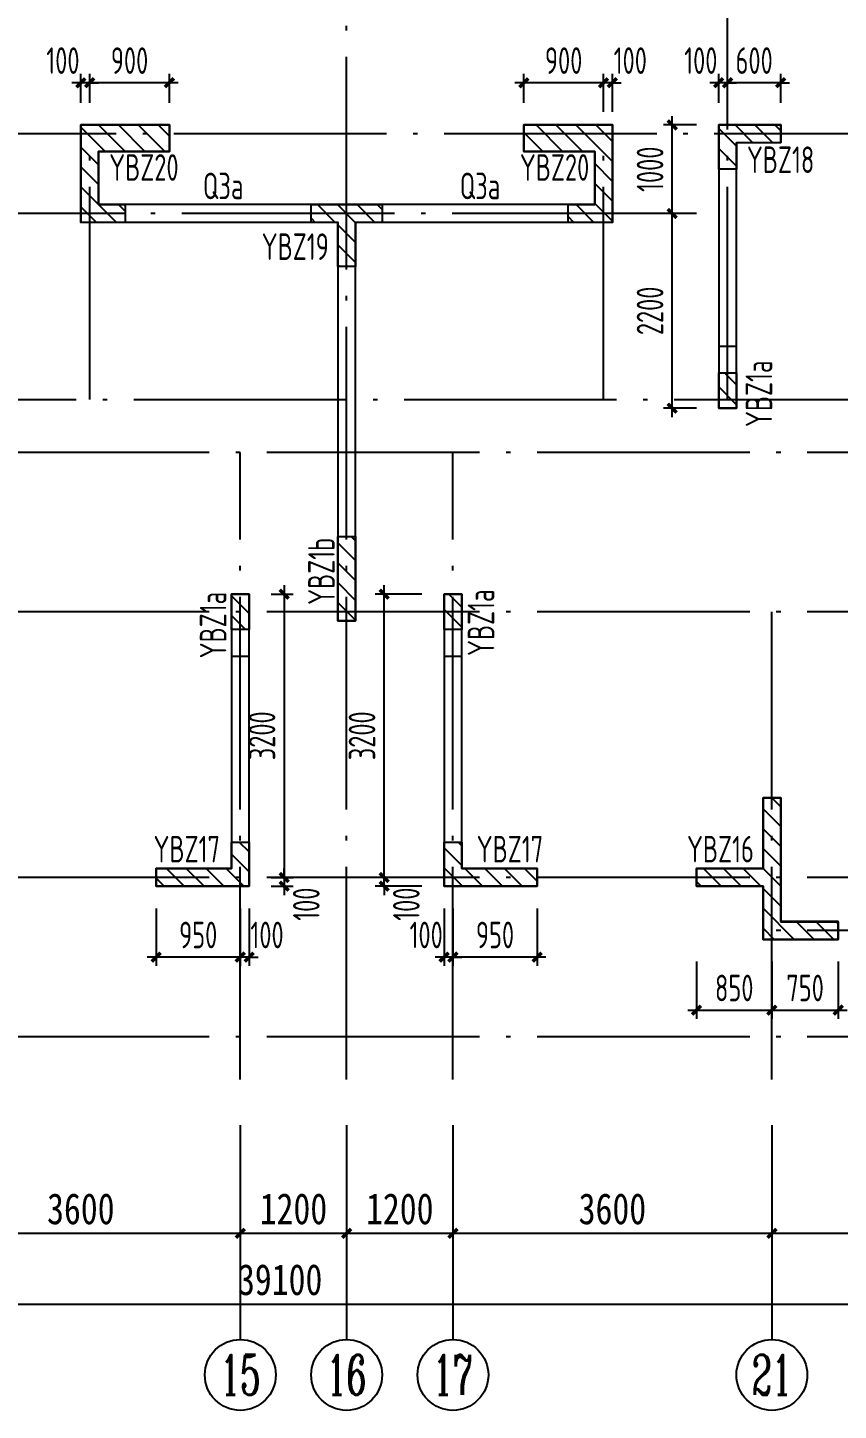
# Model space of a CAD drawing. Extents: x -144902 to 588294, y -160863 to 65494.
# Drawn here: x 4020 to 13170, y -42835 to -27216 of the extents above; entities that cross this region are included whole.
import ezdxf
from ezdxf.enums import TextEntityAlignment as Align

# ---------------------------------------------------------------- set-up
doc = ezdxf.new("R2010")
doc.units = 0
doc.header["$LTSCALE"] = 100
doc.linetypes.add('ACAD_ISO04W100', pattern=[30.5, 24, -3, 0.5, -3])
doc.layers.get('0').update_dxf_attribs({"linetype": 'CONTINUOUS'})
doc.layers.get('Defpoints').update_dxf_attribs({"linetype": 'CONTINUOUS'})
for name, color, linetype in [('AXIS', 3, 'CONTINUOUS'), ('AXIS_TEXT', 7, 'CONTINUOUS'), ('colu', 255, 'CONTINUOUS'), ('DIM', 3, 'CONTINUOUS'), ('DOTE', 253, 'ACAD_ISO04W100'), ('hatch1', 253, 'CONTINUOUS'), ('mid', 7, 'CONTINUOUS'), ('TEXT', 7, 'CONTINUOUS'), ('剪力墙身标注', 7, 'CONTINUOUS'), ('砼墙', 3, 'CONTINUOUS')]:
    doc.layers.add(name, color=color, linetype=linetype)
doc.styles.add('_HZTXT', font='complex.shx', dxfattribs={"width": 0.7, "bigfont": 'tssdchn.shx'})
doc.styles.add('COMPLEX', font='COMPLEX')
doc.styles.add('DIM_FONT', font='SIMHEI.TTF', dxfattribs={"width": 0.8})
doc.styles.get("Standard").update_dxf_attribs({"font": 'tssdeng.shx', "width": 0.7, "bigfont": 'tssdchn.shx'})
doc.styles.add('TSSD_Dimension', font='Tssdeng.shx', dxfattribs={"width": 0.7, "bigfont": 'tssdchn.shx'})
doc.dimstyles.new('_TCH_ARCH&&100', dxfattribs={"dimtxt": 350, "dimasz": 100, "dimexe": 250, "dimexo": 300, "dimgap": 100, "dimtad": 1, "dimdec": 0, "dimzin": 0, "dimdsep": 46, "dimtxsty": 'DIM_FONT', "dimblk": 'ARCHTICK', "dimcen": 0.09, "dimclrt": 7, "dimazin": 2, "dimtfac": 1, "dimtdec": 0, "dimtix": 1, "dimtmove": 2, "dimatfit": 3, "dimfxl": 1, "dimtolj": 1, "dimtzin": 0, "dimarcsym": 0})
doc.dimstyles.new('TSSD_100_100', dxfattribs={"dimtxt": 300, "dimasz": 100, "dimexe": 100, "dimexo": 250, "dimgap": 100, "dimtad": 1, "dimdec": 0, "dimzin": 0, "dimdsep": 46, "dimtxsty": 'TSSD_Dimension', "dimblk": 'ARCHTICK', "dimcen": 0, "dimdle": 100, "dimclrt": 7, "dimadec": 0, "dimazin": 0, "dimtfac": 1, "dimtdec": 0, "dimtix": 1, "dimtmove": 2, "dimatfit": 3, "dimfxl": 1, "dimtolj": 1, "dimtzin": 0, "dimarcsym": 0})
pattern_1 = [(135, (18956.95, -13940.44), (112.2532, 112.2532), [])]

# ---------------------------------------------------------------- blocks, each defined once
blk = doc.blocks.new('_ArchTick')
at = {"color": 0, "linetype": 'ByBlock', "const_width": 0.4}
blk.add_lwpolyline([(-0.5, -0.5), (0.5, 0.5)], dxfattribs=at)
blk = doc.blocks.new('*D769')
at = {"layer": 'Defpoints', "color": 0}
for p in [(11295, -29315), (11820, -29315), (11820, -31515)]:
    blk.add_point(p, dxfattribs=at)
at = {"layer": 'DIM', "color": 0, "lineweight": -2}
for p, q in [((11570, -29315), (11195, -29315)), ((11295, -31615), (11295, -29215)), ((11570, -31515), (11195, -31515))]:
    blk.add_line(p, q, dxfattribs=at)
at = {"layer": 'DIM', "color": 0, "lineweight": -2, "xscale": 100, "yscale": 100, "zscale": 100}
for p, rotation in [((11295, -29315), 90), ((11295, -31515), 270)]:
    blk.add_blockref('_ArchTick', p, dxfattribs=dict(at, rotation=rotation))
at = {"layer": 'DIM', "color": 7, "insert": (11045, -30415), "char_height": 300, "attachment_point": 5, "rotation": 90, "style": 'TSSD_Dimension'}
blk.add_mtext('\\A1;2200', dxfattribs=at)
blk = doc.blocks.new('*D770')
at = {"layer": 'Defpoints', "color": 0}
for p in [(11295, -28315), (11820, -28315), (11820, -29315)]:
    blk.add_point(p, dxfattribs=at)
at = {"layer": 'DIM', "color": 0, "lineweight": -2}
for p, q in [((11295, -29415), (11295, -28215)), ((11570, -28315), (11195, -28315)), ((11570, -29315), (11195, -29315))]:
    blk.add_line(p, q, dxfattribs=at)
at = {"layer": 'DIM', "color": 0, "lineweight": -2, "xscale": 100, "yscale": 100, "zscale": 100}
for p, rotation in [((11295, -28315), 90), ((11295, -29315), 270)]:
    blk.add_blockref('_ArchTick', p, dxfattribs=dict(at, rotation=rotation))
at = {"layer": 'DIM', "color": 7, "insert": (11045, -28815), "char_height": 300, "attachment_point": 5, "rotation": 90, "style": 'TSSD_Dimension'}
blk.add_mtext('\\A1;1000', dxfattribs=at)
blk = doc.blocks.new('*D773')
at = {"layer": 'Defpoints', "color": 0}
for p in [(6420, -36915), (6520, -36915), (6420, -37715)]:
    blk.add_point(p, dxfattribs=at)
at = {"layer": 'DIM', "color": 0, "lineweight": -2}
for p, q in [((6420, -37165), (6420, -37815)), ((6520, -37165), (6520, -37815)), ((6420, -37715), (6320, -37715)), ((6520, -37715), (6420, -37715)), ((6520, -37715), (6620, -37715))]:
    blk.add_line(p, q, dxfattribs=at)
at = {"layer": 'DIM', "color": 0, "lineweight": -2, "xscale": 100, "yscale": 100, "zscale": 100}
for p, rotation in [((6420, -37715), 359.9991673674123), ((6520, -37715), 179.9991673674124)]:
    blk.add_blockref('_ArchTick', p, dxfattribs=dict(at, rotation=rotation))
at = {"layer": 'DIM', "color": 7, "insert": (6722, -37465), "char_height": 300, "attachment_point": 5, "rotation": 359.9992, "style": 'TSSD_Dimension'}
blk.add_mtext('\\A1;100', dxfattribs=at)
blk = doc.blocks.new('*D774')
at = {"layer": 'Defpoints', "color": 0}
for p in [(5470, -36915), (6420, -36915), (5470, -37715)]:
    blk.add_point(p, dxfattribs=at)
at = {"layer": 'DIM', "color": 0, "lineweight": -2}
for p, q in [((5470, -37165), (5470, -37815)), ((6420, -37165), (6420, -37815)), ((6520, -37715), (5370, -37715))]:
    blk.add_line(p, q, dxfattribs=at)
at = {"layer": 'DIM', "color": 0, "lineweight": -2, "xscale": 100, "yscale": 100, "zscale": 100}
for p, rotation in [((5470, -37715), 179.9991673674159), ((6420, -37715), 359.9991673674158)]:
    blk.add_blockref('_ArchTick', p, dxfattribs=dict(at, rotation=rotation))
at = {"layer": 'DIM', "color": 7, "insert": (5945, -37465), "char_height": 300, "attachment_point": 5, "rotation": 359.9992, "style": 'TSSD_Dimension'}
blk.add_mtext('\\A1;950', dxfattribs=at)
blk = doc.blocks.new('*D775')
at = {"layer": 'Defpoints', "color": 0}
for p in [(8820, -36915), (9770, -36915), (8820, -37715)]:
    blk.add_point(p, dxfattribs=at)
at = {"layer": 'DIM', "color": 0, "lineweight": -2}
for p, q in [((8820, -37165), (8820, -37815)), ((9770, -37165), (9770, -37815)), ((9870, -37715), (8720, -37715))]:
    blk.add_line(p, q, dxfattribs=at)
at = {"layer": 'DIM', "color": 0, "lineweight": -2, "xscale": 100, "yscale": 100, "zscale": 100}
for p, rotation in [((8820, -37715), 180.00081181441), ((9770, -37715), 0.0008118144099356073)]:
    blk.add_blockref('_ArchTick', p, dxfattribs=dict(at, rotation=rotation))
at = {"layer": 'DIM', "color": 7, "insert": (9295, -37465), "char_height": 300, "attachment_point": 5, "rotation": 0.0008, "style": 'TSSD_Dimension'}
blk.add_mtext('\\A1;950', dxfattribs=at)
blk = doc.blocks.new('*D776')
at = {"layer": 'Defpoints', "color": 0}
for p in [(8720, -36915), (8820, -36915), (8720, -37715)]:
    blk.add_point(p, dxfattribs=at)
at = {"layer": 'DIM', "color": 0, "lineweight": -2}
for p, q in [((8720, -37165), (8720, -37815)), ((8820, -37165), (8820, -37815)), ((8720, -37715), (8620, -37715)), ((8820, -37715), (8720, -37715)), ((8820, -37715), (8920, -37715))]:
    blk.add_line(p, q, dxfattribs=at)
at = {"layer": 'DIM', "color": 0, "lineweight": -2, "xscale": 100, "yscale": 100, "zscale": 100}
for p, rotation in [((8720, -37715), 0.0008118144142318772), ((8820, -37715), 180.0008118144142)]:
    blk.add_blockref('_ArchTick', p, dxfattribs=dict(at, rotation=rotation))
at = {"layer": 'DIM', "color": 7, "insert": (8518, -37465), "char_height": 300, "attachment_point": 5, "rotation": 0.0008, "style": 'TSSD_Dimension'}
blk.add_mtext('\\A1;100', dxfattribs=at)
blk = doc.blocks.new('*D826')
at = {"layer": 'Defpoints', "color": 0}
for p in [(8044, -36815), (8720, -36815), (8720, -36915)]:
    blk.add_point(p, dxfattribs=at)
at = {"layer": 'DIM', "color": 0, "lineweight": -2}
for p, q in [((8470, -36815), (7944, -36815)), ((8044, -36815), (8044, -36715)), ((8044, -36915), (8044, -36815)), ((8470, -36915), (7944, -36915)), ((8044, -36915), (8044, -37015))]:
    blk.add_line(p, q, dxfattribs=at)
at = {"layer": 'DIM', "color": 0, "lineweight": -2, "xscale": 100, "yscale": 100, "zscale": 100}
for p, rotation in [((8044, -36815), 270), ((8044, -36915), 90)]:
    blk.add_blockref('_ArchTick', p, dxfattribs=dict(at, rotation=rotation))
at = {"layer": 'DIM', "color": 7, "insert": (8294, -37117), "char_height": 300, "attachment_point": 5, "rotation": 90, "style": 'TSSD_Dimension'}
blk.add_mtext('\\A1;100', dxfattribs=at)
blk = doc.blocks.new('*D827')
at = {"layer": 'Defpoints', "color": 0}
for p in [(8044, -33615), (8720, -33615), (8720, -36815)]:
    blk.add_point(p, dxfattribs=at)
at = {"layer": 'DIM', "color": 0, "lineweight": -2}
for p, q in [((8044, -36915), (8044, -33515)), ((8470, -33615), (7944, -33615)), ((8470, -36815), (7944, -36815))]:
    blk.add_line(p, q, dxfattribs=at)
at = {"layer": 'DIM', "color": 0, "lineweight": -2, "xscale": 100, "yscale": 100, "zscale": 100}
for p, rotation in [((8044, -33615), 90), ((8044, -36815), 270)]:
    blk.add_blockref('_ArchTick', p, dxfattribs=dict(at, rotation=rotation))
at = {"layer": 'DIM', "color": 7, "insert": (7794, -35215), "char_height": 300, "attachment_point": 5, "rotation": 90, "style": 'TSSD_Dimension'}
blk.add_mtext('\\A1;3200', dxfattribs=at)
blk = doc.blocks.new('*D828')
at = {"layer": 'Defpoints', "color": 0}
for p in [(6520, -33615), (6520, -36815), (6915, -36815)]:
    blk.add_point(p, dxfattribs=at)
at = {"layer": 'DIM', "color": 0, "lineweight": -2}
for p, q in [((6915, -33515), (6915, -36915)), ((6770, -33615), (7015, -33615)), ((6770, -36815), (7015, -36815))]:
    blk.add_line(p, q, dxfattribs=at)
at = {"layer": 'DIM', "color": 0, "lineweight": -2, "xscale": 100, "yscale": 100, "zscale": 100}
for p, rotation in [((6915, -33615), 90), ((6915, -36815), 270)]:
    blk.add_blockref('_ArchTick', p, dxfattribs=dict(at, rotation=rotation))
at = {"layer": 'DIM', "color": 7, "insert": (6665, -35215), "char_height": 300, "attachment_point": 5, "rotation": 90, "style": 'TSSD_Dimension'}
blk.add_mtext('\\A1;3200', dxfattribs=at)
blk = doc.blocks.new('*D829')
at = {"layer": 'Defpoints', "color": 0}
for p in [(6520, -36815), (6520, -36915), (6915, -36915)]:
    blk.add_point(p, dxfattribs=at)
at = {"layer": 'DIM', "color": 0, "lineweight": -2}
for p, q in [((6770, -36815), (7015, -36815)), ((6915, -36815), (6915, -36715)), ((6915, -36815), (6915, -36915)), ((6770, -36915), (7015, -36915)), ((6915, -36915), (6915, -37015))]:
    blk.add_line(p, q, dxfattribs=at)
at = {"layer": 'DIM', "color": 0, "lineweight": -2, "xscale": 100, "yscale": 100, "zscale": 100}
for p, rotation in [((6915, -36815), 270), ((6915, -36915), 90)]:
    blk.add_blockref('_ArchTick', p, dxfattribs=dict(at, rotation=rotation))
at = {"layer": 'DIM', "color": 7, "insert": (7165, -37117), "char_height": 300, "attachment_point": 5, "rotation": 90, "style": 'TSSD_Dimension'}
blk.add_mtext('\\A1;100', dxfattribs=at)
blk = doc.blocks.new('*D830')
at = {"layer": 'Defpoints', "color": 0}
for p in [(11920, -27838), (11920, -28315), (12520, -28315)]:
    blk.add_point(p, dxfattribs=at)
at = {"layer": 'DIM', "color": 0, "lineweight": -2}
for p, q in [((11920, -28065), (11920, -27738)), ((12520, -28065), (12520, -27738)), ((11920, -27838), (11820, -27838)), ((12520, -27838), (11920, -27838)), ((12520, -27838), (12620, -27838))]:
    blk.add_line(p, q, dxfattribs=at)
at = {"layer": 'DIM', "color": 0, "lineweight": -2, "xscale": 100, "yscale": 100, "zscale": 100}
blk.add_blockref('_ArchTick', (11920, -27838), dxfattribs=at)
at = {"layer": 'DIM', "color": 0, "lineweight": -2, "xscale": 100, "yscale": 100, "zscale": 100, "rotation": 180}
blk.add_blockref('_ArchTick', (12520, -27838), dxfattribs=at)
at = {"layer": 'DIM', "color": 7, "insert": (12220, -27588), "char_height": 300, "attachment_point": 5, "style": 'TSSD_Dimension'}
blk.add_mtext('\\A1;600', dxfattribs=at)
blk = doc.blocks.new('*D831')
at = {"layer": 'Defpoints', "color": 0}
for p in [(11820, -27838), (11820, -28315), (11920, -28315)]:
    blk.add_point(p, dxfattribs=at)
at = {"layer": 'DIM', "color": 0, "lineweight": -2}
for p, q in [((11820, -28065), (11820, -27738)), ((11920, -28065), (11920, -27738)), ((11820, -27838), (11720, -27838)), ((11920, -27838), (11820, -27838)), ((11920, -27838), (12020, -27838))]:
    blk.add_line(p, q, dxfattribs=at)
at = {"layer": 'DIM', "color": 0, "lineweight": -2, "xscale": 100, "yscale": 100, "zscale": 100}
blk.add_blockref('_ArchTick', (11820, -27838), dxfattribs=at)
at = {"layer": 'DIM', "color": 0, "lineweight": -2, "xscale": 100, "yscale": 100, "zscale": 100, "rotation": 180}
blk.add_blockref('_ArchTick', (11920, -27838), dxfattribs=at)
at = {"layer": 'DIM', "color": 7, "insert": (11618, -27588), "char_height": 300, "attachment_point": 5, "style": 'TSSD_Dimension'}
blk.add_mtext('\\A1;100', dxfattribs=at)
blk = doc.blocks.new('*D832')
at = {"layer": 'Defpoints', "color": 0}
for p in [(10520, -27838), (10520, -28415), (10620, -28415)]:
    blk.add_point(p, dxfattribs=at)
at = {"layer": 'DIM', "color": 0, "lineweight": -2}
for p, q in [((10520, -28165), (10520, -27738)), ((10620, -28165), (10620, -27738)), ((10520, -27838), (10420, -27838)), ((10620, -27838), (10520, -27838)), ((10620, -27838), (10720, -27838))]:
    blk.add_line(p, q, dxfattribs=at)
at = {"layer": 'DIM', "color": 0, "lineweight": -2, "xscale": 100, "yscale": 100, "zscale": 100}
blk.add_blockref('_ArchTick', (10520, -27838), dxfattribs=at)
at = {"layer": 'DIM', "color": 0, "lineweight": -2, "xscale": 100, "yscale": 100, "zscale": 100, "rotation": 180}
blk.add_blockref('_ArchTick', (10620, -27838), dxfattribs=at)
at = {"layer": 'DIM', "color": 7, "insert": (10822, -27588), "char_height": 300, "attachment_point": 5, "style": 'TSSD_Dimension'}
blk.add_mtext('\\A1;100', dxfattribs=at)
blk = doc.blocks.new('*D833')
at = {"layer": 'Defpoints', "color": 0}
for p in [(9620, -27838), (9620, -28315), (10520, -28415)]:
    blk.add_point(p, dxfattribs=at)
at = {"layer": 'DIM', "color": 0, "lineweight": -2}
for p, q in [((9620, -28065), (9620, -27738)), ((10520, -28165), (10520, -27738)), ((10620, -27838), (9520, -27838))]:
    blk.add_line(p, q, dxfattribs=at)
at = {"layer": 'DIM', "color": 0, "lineweight": -2, "xscale": 100, "yscale": 100, "zscale": 100, "rotation": 180}
blk.add_blockref('_ArchTick', (9620, -27838), dxfattribs=at)
at = {"layer": 'DIM', "color": 0, "lineweight": -2, "xscale": 100, "yscale": 100, "zscale": 100}
blk.add_blockref('_ArchTick', (10520, -27838), dxfattribs=at)
at = {"layer": 'DIM', "color": 7, "insert": (10070, -27588), "char_height": 300, "attachment_point": 5, "style": 'TSSD_Dimension'}
blk.add_mtext('\\A1;900', dxfattribs=at)
blk = doc.blocks.new('*D834')
at = {"layer": 'Defpoints', "color": 0}
for p in [(4720, -27838), (4720, -28315), (5620, -28315)]:
    blk.add_point(p, dxfattribs=at)
at = {"layer": 'DIM', "color": 0, "lineweight": -2}
for p, q in [((4720, -28065), (4720, -27738)), ((5620, -28065), (5620, -27738)), ((5720, -27838), (4620, -27838))]:
    blk.add_line(p, q, dxfattribs=at)
at = {"layer": 'DIM', "color": 0, "lineweight": -2, "xscale": 100, "yscale": 100, "zscale": 100, "rotation": 180}
blk.add_blockref('_ArchTick', (4720, -27838), dxfattribs=at)
at = {"layer": 'DIM', "color": 0, "lineweight": -2, "xscale": 100, "yscale": 100, "zscale": 100}
blk.add_blockref('_ArchTick', (5620, -27838), dxfattribs=at)
at = {"layer": 'DIM', "color": 7, "insert": (5170, -27588), "char_height": 300, "attachment_point": 5, "style": 'TSSD_Dimension'}
blk.add_mtext('\\A1;900', dxfattribs=at)
blk = doc.blocks.new('*D835')
at = {"layer": 'Defpoints', "color": 0}
for p in [(4620, -27838), (4620, -28315), (4720, -28315)]:
    blk.add_point(p, dxfattribs=at)
at = {"layer": 'DIM', "color": 0, "lineweight": -2}
for p, q in [((4620, -28065), (4620, -27738)), ((4720, -28065), (4720, -27738)), ((4620, -27838), (4520, -27838)), ((4720, -27838), (4620, -27838)), ((4720, -27838), (4820, -27838))]:
    blk.add_line(p, q, dxfattribs=at)
at = {"layer": 'DIM', "color": 0, "lineweight": -2, "xscale": 100, "yscale": 100, "zscale": 100}
blk.add_blockref('_ArchTick', (4620, -27838), dxfattribs=at)
at = {"layer": 'DIM', "color": 0, "lineweight": -2, "xscale": 100, "yscale": 100, "zscale": 100, "rotation": 180}
blk.add_blockref('_ArchTick', (4720, -27838), dxfattribs=at)
at = {"layer": 'DIM', "color": 7, "insert": (4418, -27588), "char_height": 300, "attachment_point": 5, "style": 'TSSD_Dimension'}
blk.add_mtext('\\A1;100', dxfattribs=at)
blk = doc.blocks.new('*D903')
at = {"layer": 'Defpoints', "color": 0}
for p in [(11570, -37514), (12420, -37514), (12420, -38314)]:
    blk.add_point(p, dxfattribs=at)
at = {"layer": 'DIM', "color": 0, "lineweight": -2}
for p, q in [((11570, -37764), (11570, -38414)), ((12420, -37764), (12420, -38414)), ((11470, -38314), (12520, -38314))]:
    blk.add_line(p, q, dxfattribs=at)
at = {"layer": 'DIM', "color": 0, "lineweight": -2, "xscale": 100, "yscale": 100, "zscale": 100, "rotation": 180}
blk.add_blockref('_ArchTick', (11570, -38314), dxfattribs=at)
at = {"layer": 'DIM', "color": 0, "lineweight": -2, "xscale": 100, "yscale": 100, "zscale": 100}
blk.add_blockref('_ArchTick', (12420, -38314), dxfattribs=at)
at = {"layer": 'DIM', "color": 7, "insert": (11995, -38064), "char_height": 300, "attachment_point": 5, "style": 'TSSD_Dimension'}
blk.add_mtext('\\A1;850', dxfattribs=at)
blk = doc.blocks.new('*D904')
at = {"layer": 'Defpoints', "color": 0}
for p in [(12420, -37514), (13170, -37514), (13170, -38314)]:
    blk.add_point(p, dxfattribs=at)
at = {"layer": 'DIM', "color": 0, "lineweight": -2}
for p, q in [((12420, -37764), (12420, -38414)), ((13170, -37764), (13170, -38414)), ((12320, -38314), (13270, -38314))]:
    blk.add_line(p, q, dxfattribs=at)
at = {"layer": 'DIM', "color": 0, "lineweight": -2, "xscale": 100, "yscale": 100, "zscale": 100, "rotation": 180}
blk.add_blockref('_ArchTick', (12420, -38314), dxfattribs=at)
at = {"layer": 'DIM', "color": 0, "lineweight": -2, "xscale": 100, "yscale": 100, "zscale": 100}
blk.add_blockref('_ArchTick', (13170, -38314), dxfattribs=at)
at = {"layer": 'DIM', "color": 7, "insert": (12795, -38064), "char_height": 300, "attachment_point": 5, "style": 'TSSD_Dimension'}
blk.add_mtext('\\A1;750', dxfattribs=at)
blk = doc.blocks.new('*D950')
at = {"layer": 'AXIS', "color": 0, "lineweight": -2}
for p, q in [((12420, -39915), (12420, -41085)), ((15720, -39915), (15720, -41085)), ((12420, -40835), (15720, -40835))]:
    blk.add_line(p, q, dxfattribs=at)
at = {"layer": 'Defpoints', "color": 0}
for p in [(12420, -39615), (15720, -39615), (15720, -40835)]:
    blk.add_point(p, dxfattribs=at)
at = {"layer": 'AXIS', "color": 0, "lineweight": -2, "xscale": 100, "yscale": 100, "zscale": 100, "rotation": 180}
blk.add_blockref('_ArchTick', (12420, -40835), dxfattribs=at)
at = {"layer": 'AXIS', "color": 0, "lineweight": -2, "xscale": 100, "yscale": 100, "zscale": 100}
blk.add_blockref('_ArchTick', (15720, -40835), dxfattribs=at)
at = {"layer": 'AXIS', "color": 7, "insert": (14070, -40560), "char_height": 350, "attachment_point": 5, "style": 'DIM_FONT'}
blk.add_mtext('\\A1;3300', dxfattribs=at)
blk = doc.blocks.new('*D951')
at = {"layer": 'AXIS', "color": 0, "lineweight": -2}
for p, q in [((8820, -39915), (8820, -41085)), ((12420, -39915), (12420, -41085)), ((8820, -40835), (12420, -40835))]:
    blk.add_line(p, q, dxfattribs=at)
at = {"layer": 'Defpoints', "color": 0}
for p in [(8820, -39615), (12420, -39615), (12420, -40835)]:
    blk.add_point(p, dxfattribs=at)
at = {"layer": 'AXIS', "color": 0, "lineweight": -2, "xscale": 100, "yscale": 100, "zscale": 100, "rotation": 180}
blk.add_blockref('_ArchTick', (8820, -40835), dxfattribs=at)
at = {"layer": 'AXIS', "color": 0, "lineweight": -2, "xscale": 100, "yscale": 100, "zscale": 100}
blk.add_blockref('_ArchTick', (12420, -40835), dxfattribs=at)
at = {"layer": 'AXIS', "color": 7, "insert": (10620, -40560), "char_height": 350, "attachment_point": 5, "style": 'DIM_FONT'}
blk.add_mtext('\\A1;3600', dxfattribs=at)
blk = doc.blocks.new('*D952')
at = {"layer": 'AXIS', "color": 0, "lineweight": -2}
for p, q in [((7620, -39915), (7620, -41085)), ((8820, -39915), (8820, -41085)), ((7620, -40835), (8820, -40835))]:
    blk.add_line(p, q, dxfattribs=at)
at = {"layer": 'Defpoints', "color": 0}
for p in [(7620, -39615), (8820, -39615), (8820, -40835)]:
    blk.add_point(p, dxfattribs=at)
at = {"layer": 'AXIS', "color": 0, "lineweight": -2, "xscale": 100, "yscale": 100, "zscale": 100, "rotation": 180}
blk.add_blockref('_ArchTick', (7620, -40835), dxfattribs=at)
at = {"layer": 'AXIS', "color": 0, "lineweight": -2, "xscale": 100, "yscale": 100, "zscale": 100}
blk.add_blockref('_ArchTick', (8820, -40835), dxfattribs=at)
at = {"layer": 'AXIS', "color": 7, "insert": (8220, -40560), "char_height": 350, "attachment_point": 5, "style": 'DIM_FONT'}
blk.add_mtext('\\A1;1200', dxfattribs=at)
blk = doc.blocks.new('*D953')
at = {"layer": 'AXIS', "color": 0, "lineweight": -2}
for p, q in [((6420, -39915), (6420, -41085)), ((7620, -39915), (7620, -41085)), ((6420, -40835), (7620, -40835))]:
    blk.add_line(p, q, dxfattribs=at)
at = {"layer": 'Defpoints', "color": 0}
for p in [(6420, -39615), (7620, -39615), (7620, -40835)]:
    blk.add_point(p, dxfattribs=at)
at = {"layer": 'AXIS', "color": 0, "lineweight": -2, "xscale": 100, "yscale": 100, "zscale": 100, "rotation": 180}
blk.add_blockref('_ArchTick', (6420, -40835), dxfattribs=at)
at = {"layer": 'AXIS', "color": 0, "lineweight": -2, "xscale": 100, "yscale": 100, "zscale": 100}
blk.add_blockref('_ArchTick', (7620, -40835), dxfattribs=at)
at = {"layer": 'AXIS', "color": 7, "insert": (7020, -40560), "char_height": 350, "attachment_point": 5, "style": 'DIM_FONT'}
blk.add_mtext('\\A1;1200', dxfattribs=at)
blk = doc.blocks.new('*D954')
at = {"layer": 'AXIS', "color": 0, "lineweight": -2}
for p, q in [((2820, -39915), (2820, -41085)), ((6420, -39915), (6420, -41085)), ((2820, -40835), (6420, -40835))]:
    blk.add_line(p, q, dxfattribs=at)
at = {"layer": 'Defpoints', "color": 0}
for p in [(2820, -39615), (6420, -39615), (6420, -40835)]:
    blk.add_point(p, dxfattribs=at)
at = {"layer": 'AXIS', "color": 0, "lineweight": -2, "xscale": 100, "yscale": 100, "zscale": 100, "rotation": 180}
blk.add_blockref('_ArchTick', (2820, -40835), dxfattribs=at)
at = {"layer": 'AXIS', "color": 0, "lineweight": -2, "xscale": 100, "yscale": 100, "zscale": 100}
blk.add_blockref('_ArchTick', (6420, -40835), dxfattribs=at)
at = {"layer": 'AXIS', "color": 7, "insert": (4620, -40560), "char_height": 350, "attachment_point": 5, "style": 'DIM_FONT'}
blk.add_mtext('\\A1;3600', dxfattribs=at)
blk = doc.blocks.new('*D962')
at = {"layer": 'AXIS', "color": 0, "lineweight": -2}
for p, q in [((-12680, -39915), (-12680, -41885)), ((26420, -39915), (26420, -41885)), ((-12680, -41635), (26420, -41635))]:
    blk.add_line(p, q, dxfattribs=at)
at = {"layer": 'Defpoints', "color": 0}
for p in [(-12680, -39615, 0), (26420, -39615, 0), (26420, -41635)]:
    blk.add_point(p, dxfattribs=at)
at = {"layer": 'AXIS', "color": 0, "lineweight": -2, "xscale": 100, "yscale": 100, "zscale": 100, "rotation": 180}
blk.add_blockref('_ArchTick', (-12680, -41635), dxfattribs=at)
at = {"layer": 'AXIS', "color": 0, "lineweight": -2, "xscale": 100, "yscale": 100, "zscale": 100}
blk.add_blockref('_ArchTick', (26420, -41635), dxfattribs=at)
at = {"layer": 'AXIS', "color": 7, "insert": (6870, -41360), "char_height": 350, "attachment_point": 5, "style": 'DIM_FONT'}
blk.add_mtext('\\A1;39100', dxfattribs=at)
blk = doc.blocks.new('_AXISO')
blk.add_circle((0, 0), 0.5)
at = {"layer": 'AXIS_TEXT', "style": 'COMPLEX', "width": 1.041667}
blk.add_attdef('A', text='', height=0.56, dxfattribs=at).set_placement((-0.25, -0.28), (0.25, -0.28), align=Align.FIT)

msp = doc.modelspace()

# ---------------------------------------------------------------- hatches: boundary and pattern name
at = {"layer": 'hatch1'}
h = msp.add_hatch(dxfattribs=at)
h.set_pattern_fill('ANSI31', color=256, scale=50, style=0)
h.set_pattern_definition(pattern_1)
h.paths.add_polyline_path([(5619.957, -28314.924), (5619.957, -28614.924), (5219.805, -28614.924), (4819.805, -28614.924), (4819.804, -29215.011), (5119.807, -29215.014), (5119.805, -29415.014), (4619.805, -29415.006), (4619.805, -28314.924), (5219.957, -28314.924)])
h = msp.add_hatch(dxfattribs=at)
h.set_pattern_fill('ANSI31', color=256, scale=50, style=0)
h.set_pattern_definition(pattern_1)
h.paths.add_polyline_path([(10620.107, -28314.924), (10620.107, -29415.083), (10120.103, -29415.075), (10120.106, -29215.074), (10420.106, -29215.078), (10420.107, -28614.924), (10019.957, -28614.924), (9619.957, -28614.924), (9619.957, -28314.924), (10020.107, -28314.924)])
h = msp.add_hatch(dxfattribs=at)
h.set_pattern_fill('ANSI31', color=256, scale=50, style=0)
h.set_pattern_definition(pattern_1)
h.paths.add_polyline_path([(12520.09, -28315.237), (12520.059, -28514.904), (12020.057, -28515.059), (12020.088, -28815.194), (11820.107, -28815.192), (11820.107, -28315.237)])
h = msp.add_hatch(dxfattribs=at)
h.set_pattern_fill('ANSI31', color=256, scale=50, style=0)
h.set_pattern_definition(pattern_1)
h.paths.add_polyline_path([(8020.044, -29215.05), (8020.041, -29415.05), (7720.041, -29415.046), (7720.041, -29915.046), (7520.041, -29915.046), (7520.041, -29415.043), (7220.037, -29415.039), (7220.04, -29215.04)])
h = msp.add_hatch(dxfattribs=at)
h.set_pattern_fill('ANSI31', color=256, scale=50, style=0)
h.set_pattern_definition(pattern_1)
h.paths.add_polyline_path([(12020.111, -31114.926), (12020.109, -31514.926), (11820.107, -31514.924), (11820.109, -31114.924)])
h = msp.add_hatch(dxfattribs=at)
h.set_pattern_fill('ANSI31', color=256, scale=50, style=0)
h.set_pattern_definition(pattern_1)
h.paths.add_polyline_path([(7719.979, -32964.757), (7719.979, -33914.757), (7519.979, -33914.757), (7519.979, -32964.757)])
h = msp.add_hatch(dxfattribs=at)
h.set_pattern_fill('ANSI31', color=256, scale=50, style=0)
h.set_pattern_definition(pattern_1)
h.paths.add_polyline_path([(6519.957, -33615.135), (6519.957, -34015.135), (6319.957, -34015.135), (6319.957, -33615.135)])
h = msp.add_hatch(dxfattribs=at)
h.set_pattern_fill('ANSI31', color=256, scale=50, style=0)
h.set_pattern_definition(pattern_1)
h.paths.add_polyline_path([(8919.979, -33615.162), (8919.979, -34015.162), (8719.979, -34015.162), (8719.979, -33615.162)])
h = msp.add_hatch(dxfattribs=at)
h.set_pattern_fill('ANSI31', color=256, scale=50, style=0)
h.set_pattern_definition(pattern_1)
h.paths.add_polyline_path([(13170.072, -37314.789), (13170.066, -37514.795), (12320.072, -37514.735), (12320.072, -36915.167), (11570.07, -36915.16), (11570.074, -36715.16), (12320.071, -36715.167), (12320.072, -35914.743), (12520.076, -35914.743), (12520.072, -37314.749)])
h = msp.add_hatch(dxfattribs=at)
h.set_pattern_fill('ANSI31', color=256, scale=50, style=0)
h.set_pattern_definition(pattern_1)
h.paths.add_polyline_path([(6519.957, -36415.105), (6519.957, -36915.108), (5469.956, -36915.096), (5469.958, -36715.096), (6319.956, -36715.105), (6319.957, -36415.105)])
h = msp.add_hatch(dxfattribs=at)
h.set_pattern_fill('ANSI31', color=256, scale=50, style=0)
h.set_pattern_definition(pattern_1)
h.paths.add_polyline_path([(9769.979, -36715.141), (9769.977, -36915.141), (8719.979, -36915.131), (8719.979, -36415.129), (8919.979, -36415.129), (8919.978, -36715.132)])

# ---------------------------------------------------------------- linework, layer by layer
at = {"layer": 'AXIS'}
for p, q in [((6420.107, -39614.757, 0), (6420.107, -42034.864, 0)), ((7620.107, -39614.757, 0), (7620.107, -42034.864, 0)), ((8820.107, -39614.757, 0), (8820.107, -42034.864, 0)), ((12420.107, -39614.757, 0), (12420.107, -42034.864, 0))]:
    msp.add_line(p, q, dxfattribs=at)
at = {"layer": 'colu', "color": 1, "elevation": 0}
for points in [[(5619.957, -28314.924), (5619.957, -28614.924), (5219.805, -28614.924), (4819.805, -28614.924), (4819.804, -29215.011), (5119.807, -29215.014), (5119.805, -29415.014), (4619.805, -29415.006), (4619.805, -28314.924), (5219.957, -28314.924), (5619.957, -28314.924)], [(10620.107, -28314.924), (10620.107, -29415.083), (10120.103, -29415.075), (10120.106, -29215.074), (10420.106, -29215.078), (10420.107, -28614.924), (10019.957, -28614.924), (9619.957, -28614.924), (9619.957, -28314.924), (10020.107, -28314.924), (10620.107, -28314.924)], [(12520.09, -28315.237), (12520.059, -28514.904), (12020.057, -28515.059), (12020.088, -28815.194), (11820.107, -28815.192), (11820.107, -28315.237), (12520.09, -28315.237)], [(8020.044, -29215.05), (8020.041, -29415.05), (7720.041, -29415.046), (7720.041, -29915.046), (7520.041, -29915.046), (7520.041, -29415.043), (7220.037, -29415.039), (7220.04, -29215.04), (8020.044, -29215.05)], [(12020.111, -31114.926), (12020.109, -31514.926), (11820.107, -31514.924), (11820.109, -31114.924), (12020.111, -31114.926)], [(7719.979, -32964.757), (7719.979, -33914.757), (7519.979, -33914.757), (7519.979, -32964.757), (7719.979, -32964.757)], [(6519.957, -33615.135), (6519.957, -34015.135), (6319.957, -34015.135), (6319.957, -33615.135), (6519.957, -33615.135)], [(8919.979, -33615.162), (8919.979, -34015.162), (8719.979, -34015.162), (8719.979, -33615.162), (8919.979, -33615.162)], [(13170.072, -37314.789), (13170.066, -37514.795), (12320.072, -37514.735), (12320.072, -36915.167), (11570.07, -36915.16), (11570.074, -36715.16), (12320.071, -36715.167), (12320.072, -35914.743), (12520.076, -35914.743), (12520.072, -37314.749), (13170.072, -37314.789)], [(6519.957, -36415.105), (6519.957, -36915.108), (5469.956, -36915.096), (5469.958, -36715.096), (6319.956, -36715.105), (6319.957, -36415.105), (6519.957, -36415.105)], [(9769.979, -36715.141), (9769.977, -36915.141), (8719.979, -36915.131), (8719.979, -36415.129), (8919.979, -36415.129), (8919.978, -36715.132), (9769.979, -36715.141)]]:
    msp.add_lwpolyline(points, dxfattribs=at)
at = {"layer": 'DOTE'}
for p, q in [((11920.107, -31414.757), (11920.107, -20214.757)), ((7620.107, -39096.366), (7620.107, -23914.757)), ((17220.107, -28414.757), (-13279.893, -28414.757)), ((4720.107, -31414.757), (4720.107, -28414.757)), ((10520.107, -31414.757), (10520.107, -28414.757)), ((11210.76, -29314.757), (2090.569, -29314.757)), ((-882.06, -31414.757), (27420.107, -31414.757)), ((27420.107, -32014.757), (-13679.893, -32014.757)), ((6420.107, -39096.366), (6420.107, -32014.757)), ((8820.107, -39096.366), (8820.107, -32014.757)), ((27420.107, -33814.757), (-13679.893, -33814.757)), ((12420.107, -39096.366), (12420.107, -33814.757)), ((27420.107, -36814.757), (-13679.893, -36814.757)), ((27420.107, -37414.757), (12420.107, -37414.757)), ((27420.107, -38614.757), (-13679.893, -38614.757))]:
    msp.add_line(p, q, dxfattribs=at)
at = {"layer": 'mid'}
for p, q in [((11819.866, -30814.795, 0), (12020.107, -30814.795, 0)), ((6320.235, -34315.162, 0), (6520.235, -34315.162, 0)), ((8720.107, -34315.162, 0), (8920.107, -34315.162, 0))]:
    msp.add_line(p, q, dxfattribs=at)
at = {"layer": '砼墙', "elevation": 0}
for points in [[(9620.107, -28314.746), (9620.107, -28614.746), (10420.107, -28614.755), (10420.107, -29214.757), (4820.107, -29214.757), (4820.107, -28614.755), (5620.107, -28614.746), (5620.107, -28314.746), (4620.107, -28314.759), (4620.107, -29414.757), (7520.107, -29414.757), (7520.107, -33914.757), (7720.107, -33914.757), (7720.107, -29414.757), (10620.107, -29414.757), (10620.107, -28314.759)], [(12020.107, -28514.757), (12520.258, -28514.757), (12520.258, -28314.757), (11820.107, -28314.757), (11820.107, -31514.757), (12020.107, -31514.757)], [(5470.11, -36714.743), (5470.107, -36914.743), (6520.107, -36914.759), (6520.107, -33614.758), (6320.107, -33614.758), (6320.107, -36714.755)], [(8720.107, -36914.759), (9770.11, -36914.744), (9770.107, -36714.744), (8920.107, -36714.755), (8920.107, -33614.758), (8720.107, -33614.758)], [(11570.107, -36714.757), (11570.107, -36914.757), (12320.107, -36914.757), (12320.107, -37514.321), (13170.107, -37514.321), (13170.107, -37314.321), (12520.107, -37314.321), (12520.107, -36714.757), (12520.107, -35914.757), (12320.107, -35914.757), (12320.107, -36714.757)]]:
    msp.add_lwpolyline(points, close=True, dxfattribs=at)

# ---------------------------------------------------------------- block references
at = {"layer": 'AXIS'}
ref = msp.add_blockref('_AXISO', (6420.107, -42434.864, 0), dxfattribs=dict(at, xscale=800, yscale=800, zscale=800))
ref.add_attrib('A', '15', dxfattribs={"layer": 'AXIS_TEXT', "height": 452.5483, "style": '_HZTXT', "width": 0.724138}).set_placement((6193.833, -42661.138, 0), (6646.381, -42661.138, 0), align=Align.FIT)
ref = msp.add_blockref('_AXISO', (7620.107, -42434.864, 0), dxfattribs=dict(at, xscale=800, yscale=800, zscale=800))
ref.add_attrib('A', '16', dxfattribs={"layer": 'AXIS_TEXT', "height": 452.5483, "style": '_HZTXT', "width": 0.724138}).set_placement((7393.833, -42661.138, 0), (7846.381, -42661.138, 0), align=Align.FIT)
ref = msp.add_blockref('_AXISO', (8820.107, -42434.864, 0), dxfattribs=dict(at, xscale=800, yscale=800, zscale=800))
ref.add_attrib('A', '17', dxfattribs={"layer": 'AXIS_TEXT', "height": 452.5483, "style": '_HZTXT', "width": 0.724138}).set_placement((8593.833, -42661.138, 0), (9046.381, -42661.138, 0), align=Align.FIT)
ref = msp.add_blockref('_AXISO', (12420.107, -42434.864, 0), dxfattribs=dict(at, xscale=800, yscale=800, zscale=800))
ref.add_attrib('A', '21', dxfattribs={"layer": 'AXIS_TEXT', "height": 452.5483, "style": '_HZTXT', "width": 0.724138}).set_placement((12193.833, -42661.138, 0), (12646.381, -42661.138, 0), align=Align.FIT)

# ---------------------------------------------------------------- texts
at = {"layer": 'TEXT', "color": 200, "width": 0.7}
for s, p in [('YBZ18', (12138.08, -28857.628)), ('YBZ20', (4940.217, -28945.056)), ('YBZ20', (9575.433, -28945.056)), ('YBZ19', (6661.552, -29839.469)), ('YBZ17', (5440.624, -36645.496)), ('YBZ17', (9088.472, -36645.496)), ('YBZ16', (11462.091, -36645.496))]:
    msp.add_text(s, height=300, dxfattribs=at).set_placement(p)
for s, p in [('YBZ1a', (12423.499, -31727.012)), ('YBZ1b', (7485.666, -33735.905)), ('YBZ1a', (9286.864, -34313.221)), ('YBZ1a', (6263.256, -34340.135))]:
    msp.add_text(s, height=300, rotation=90, dxfattribs=at).set_placement(p)
at = {"layer": '剪力墙身标注', "color": 3, "width": 0.7}
for p in [(5998.008, -29153.533), (8896.844, -29153.533)]:
    msp.add_text('Q3a', height=300, dxfattribs=at).set_placement(p)

# ---------------------------------------------------------------- dimensions: what is measured, and where the dimension line sits
at = {"layer": 'AXIS'}
for p1, p2, distance, picture, middle in [((-12679.893, -39614.757), (26420.107, -39614.757), -2020.107, '*D962', (6870.107, -41359.864, 0)), ((2820.107, -39614.757, 0), (6420.107, -39614.757, 0), -1220.107, '*D954', (4620.107, -40559.864, 0)), ((6420.107, -39614.757, 0), (7620.107, -39614.757, 0), -1220.107, '*D953', (7020.107, -40559.864, 0)), ((7620.107, -39614.757, 0), (8820.107, -39614.757, 0), -1220.107, '*D952', (8220.107, -40559.864, 0)), ((8820.107, -39614.757, 0), (12420.107, -39614.757, 0), -1220.107, '*D951', (10620.107, -40559.864, 0)), ((12420.107, -39614.757, 0), (15720.107, -39614.757, 0), -1220.107, '*D950', (14070.107, -40559.864, 0))]:
    dim = msp.add_aligned_dim(p1=p1, p2=p2, distance=distance, dimstyle='_TCH_ARCH&&100', dxfattribs=at)
    dim.commit()
    dim.dimension.update_dxf_attribs({"geometry": picture, "text_midpoint": middle})
at = {"layer": 'DIM'}
for base, p1, p2, angle, picture, middle, dimtype in [((4620.107, -27837.598), (4720.107, -28314.755), (4620.107, -28314.755), 180, '*D835', (4418.184, -27587.598), 160), ((10520.107, -27837.598), (10620.107, -28414.757), (10520.107, -28414.757), 180, '*D832', (10822.03, -27587.598), 160), ((11820.107, -27837.598), (11920.107, -28314.757), (11820.107, -28314.757), 180, '*D831', (11618.184, -27587.598), 160), ((6915.213, -36914.759), (6520.107, -36814.757), (6520.105, -36914.759), 90, '*D829', (7165.213, -37116.682), 160), ((8044.122, -36814.757), (8720.107, -36914.759), (8720.107, -36814.757), 90, '*D826', (8294.122, -37116.682), 160), ((6420.05, -37714.757), (6520.107, -36914.759), (6420.062, -36914.757), 179.9991674, '*D773', (6722.022, -37464.762), 161), ((8720.118, -37714.759), (8820.151, -36914.757), (8720.107, -36914.759), 180.0008118, '*D776', (8518.192, -37464.762), 161)]:
    dim = msp.add_linear_dim(base=base, p1=p1, p2=p2, angle=angle, dimstyle='TSSD_100_100', dxfattribs=at)
    dim.commit()
    dim.dimension.update_dxf_attribs({"geometry": picture, "text_midpoint": middle, "dimtype": dimtype})
for base, p1, p2, angle, picture, middle in [((4720.107, -27837.598), (5620.107, -28314.755), (4720.107, -28314.755), 180, '*D834', (5170.107, -27587.598)), ((9620.107, -27837.598), (10520.107, -28414.757), (9620.107, -28314.746), 180, '*D833', (10070.107, -27587.598)), ((11920.107, -27837.598), (12520.258, -28314.757), (11920.107, -28314.757), 180, '*D830', (12220.182, -27587.598)), ((6915.213, -36814.757), (6520.107, -33614.758), (6520.107, -36814.757), 90, '*D828', (6665.213, -35214.757)), ((8044.122, -33614.758), (8720.107, -36814.757), (8720.107, -33614.758), 90, '*D827', (7794.122, -35214.757))]:
    dim = msp.add_linear_dim(base=base, p1=p1, p2=p2, angle=angle, dimstyle='TSSD_100_100', dxfattribs=at)
    dim.commit()
    dim.dimension.update_dxf_attribs({"geometry": picture, "text_midpoint": middle})
for p1, p2, distance, picture, middle in [((11820.107, -29314.757), (11820.107, -28314.757), 525.595, '*D770', (11044.512, -28814.757)), ((11820.107, -31514.757), (11820.107, -29314.757), 525.595, '*D769', (11044.512, -30414.757)), ((6420.062, -36914.757), (5470.107, -36914.743), 800, '*D774', (5945.076, -37464.75)), ((9770.11, -36914.744), (8820.151, -36914.757), 800, '*D775', (9295.138, -37464.751)), ((11570.107, -37514.321), (12420.107, -37514.321), -800, '*D903', (11995.107, -38064.321)), ((12420.107, -37514.321), (13170.107, -37514.321), -800, '*D904', (12795.107, -38064.321))]:
    dim = msp.add_aligned_dim(p1=p1, p2=p2, distance=distance, dimstyle='TSSD_100_100', dxfattribs=at)
    dim.commit()
    dim.dimension.update_dxf_attribs({"geometry": picture, "text_midpoint": middle})

doc.saveas('drawing.dxf')
